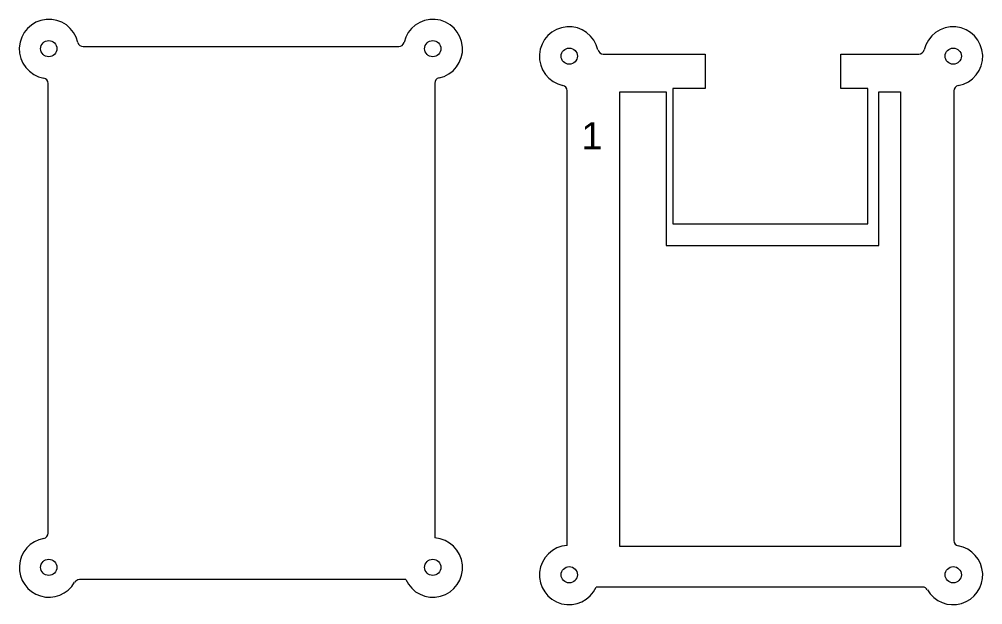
# Model space of a CAD drawing. Header units: millimetres. Extents: x -1309 to 1857, y -1546 to 39.
# Drawn here: x -1308.9 to -1131.1, y -222.5 to -114.5 of the extents above; entities that cross this region are included whole.
import ezdxf

# ---------------------------------------------------------------- set-up
doc = ezdxf.new("R2010")
doc.units = ezdxf.units.MM
doc.header["$LTSCALE"] = 0.5
doc.layers.add('Capa 01', color=1, linetype='Continuous', lineweight=0)
doc.layers.add('Capa 03', color=7, linetype='Continuous', lineweight=0)

msp = doc.modelspace()

# ---------------------------------------------------------------- linework, layer by layer
at = {"layer": 'Capa 03'}
for p, q in [((-1297.1, -119.55), (-1295.75, -119.55)), ((-1280.7, -119.55), (-1257.71, -119.55)), ((-1257.71, -119.55), (-1238.87, -119.55)), ((-1201.12, -120.93), (-1182.29, -120.93)), ((-1182.29, -120.94), (-1182.29, -127.26)), ((-1157.29, -120.93), (-1142.89, -120.93)), ((-1157.29, -127.26), (-1157.29, -123.77)), ((-1303.55, -157.8), (-1303.55, -126.35)), ((-1232.22, -126.31), (-1232.22, -163.31)), ((-1207.78, -211.59), (-1207.78, -127.69)), ((-1182.29, -127.26), (-1188.29, -127.26)), ((-1152.29, -127.26), (-1157.29, -127.26)), ((-1136.44, -127.73), (-1136.44, -210.68)), ((-1232.22, -177.35), (-1232.22, -177.35)), ((-1232.22, -177.35), (-1232.22, -181.77)), ((-1303.55, -209.3), (-1303.55, -182.23)), ((-1232.22, -197.93), (-1232.22, -210.21)), ((-1294.91, -217.89), (-1297.8, -217.89)), ((-1273.06, -217.89), (-1277.88, -217.89)), ((-1237.56, -217.89), (-1257.25, -217.89)), ((-1238.08, -217.83), (-1238.08, -217.89)), ((-1142.19, -219.27), (-1202.43, -219.27))]:
    msp.add_line(p, q, dxfattribs=at)
for points in [[(-1295.75, -119.55), (-1280.7, -119.55)], [(-1182.29, -120.93), (-1182.29, -120.94)], [(-1157.29, -123.77), (-1157.29, -120.93)], [(-1198.06, -127.9), (-1189.54, -127.9)], [(-1198.06, -211.78), (-1198.06, -127.9)], [(-1189.54, -127.9), (-1189.54, -156.26), (-1150.29, -156.26), (-1150.29, -127.9)], [(-1188.29, -127.26), (-1188.29, -152.26), (-1152.29, -152.26), (-1152.29, -127.26)], [(-1150.29, -127.9), (-1146.26, -127.9)], [(-1146.26, -127.9), (-1146.26, -211.78)], [(-1303.55, -159.16), (-1303.55, -157.8)], [(-1303.55, -182.23), (-1303.55, -159.16)], [(-1232.22, -163.31), (-1232.22, -177.35)], [(-1232.22, -181.77), (-1232.22, -197.93)], [(-1146.26, -211.78), (-1198.06, -211.78)], [(-1257.25, -217.89), (-1294.91, -217.89)]]:
    msp.add_lwpolyline(points, dxfattribs=at)
for centre in [(-1303.45, -119.93), (-1232.59, -119.93), (-1207.4, -121.31), (-1136.54, -121.31), (-1303.45, -215.63), (-1232.59, -215.63), (-1207.4, -217), (-1136.54, -217)]:
    msp.add_circle(centre, 1.5, dxfattribs=at)
for centre, radius, start, end in [((-1303.42, -119.98), 5.47, 12.7091, 259.9481), ((-1232.56, -119.98), 5.47, 281.9518, 167.2909), ((-1207.44, -121.36), 5.47, 12.7091, 258.0482), ((-1136.57, -121.36), 5.47, 280.0519, 167.2909), ((-1297.1, -118.55), 1, 192.7091, 270), ((-1238.87, -118.55), 1, 270, 347.2909), ((-1201.12, -119.93), 1, 192.7091, 270), ((-1142.89, -119.93), 1, 270, 347.2909), ((-1304.55, -126.35), 1, 0, 79.9481), ((-1231.22, -126.31), 1, 101.9518, 180), ((-1208.78, -127.69), 1, 0, 78.0482), ((-1135.44, -127.73), 1, 100.0519, 180), ((-1304.55, -209.3), 1, 280.0519, 0), ((-1303.42, -215.67), 5.47, 100.0519, 330.199), ((-1232.56, -215.67), 5.47, 203.8977, 86.431), ((-1135.44, -210.68), 1, 180, 259.9481), ((-1207.44, -217.05), 5.47, 93.569, 336.1023), ((-1136.57, -217.05), 5.47, 209.801, 79.9481), ((-1297.8, -218.89), 1, 90, 150.199), ((-1142.19, -220.27), 1, 29.801, 90)]:
    msp.add_arc(centre, radius, start, end, dxfattribs=at)

# ---------------------------------------------------------------- texts
at = {"layer": 'Capa 01', "insert": (-1205.15, -138.49), "char_height": 5, "width": 6.8675, "attachment_point": 7, "line_spacing_factor": 0.963855}
msp.add_mtext('\\fArial;1', dxfattribs=at)

doc.saveas('drawing.dxf')
